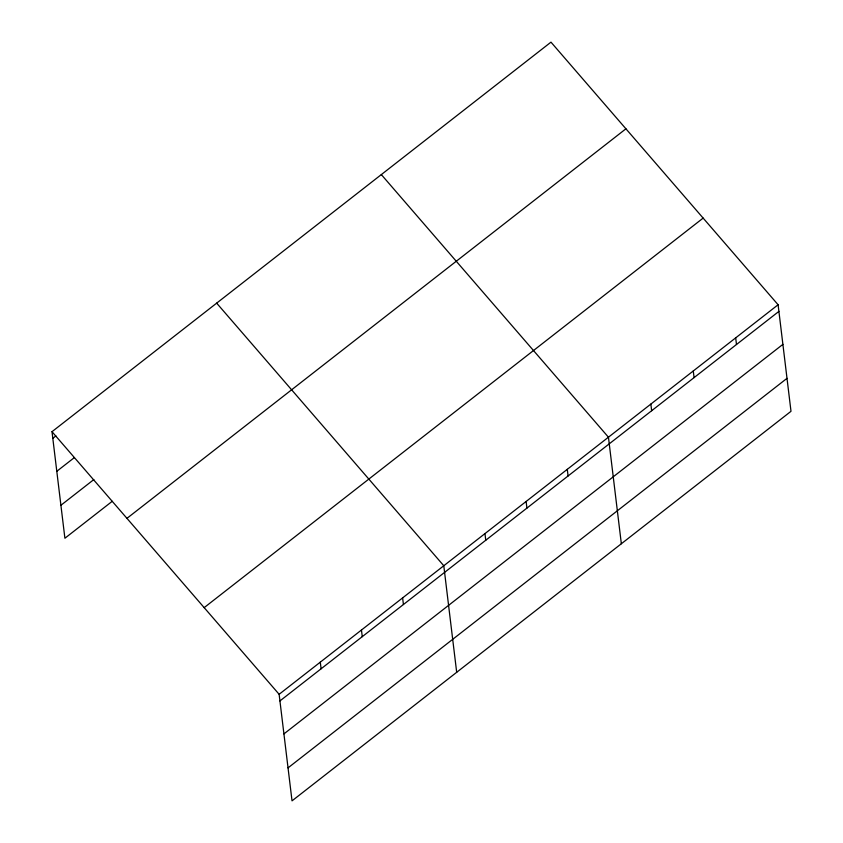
<?xml version="1.0" encoding="UTF-8"?>
<svg xmlns="http://www.w3.org/2000/svg" width="843" height="843" viewBox="0 0 843 843"><rect width="100%" height="100%" fill="white"/><g stroke="black" fill="none" stroke-linecap="round" stroke-linejoin="round"><path stroke-width="1.26" d="M52.003 431.69L550.974 42.15L778.1 304.755L790.997 411.31L292.026 800.85L279.128 694.295L52.003 431.69L64.9 538.245L112.245 501.29M52.814 438.328L55.901 435.915M56.797 471.3L74.3 457.644M60.907 505.273L93.847 479.562M126.956 518.35L625.928 128.81M204.175 607.634L703.146 218.095M279.128 694.295L778.1 304.755M279.929 700.933L778.9 311.394M283.922 733.905L782.894 344.365M288.032 767.878L787.004 378.338M381.331 174.596L608.446 437.201L621.344 543.756M216.672 303.143L443.787 565.748L456.685 672.303M735.686 337.864L736.487 344.502M693.273 370.973L694.074 377.611M650.859 404.092L651.66 410.731M567.286 469.34L568.087 475.979M526.116 501.469L526.917 508.108M484.957 533.608L485.758 540.247M402.617 597.877L403.428 604.526M361.457 630.016L362.258 636.655M320.287 662.155L321.099 668.794"/></g></svg>
